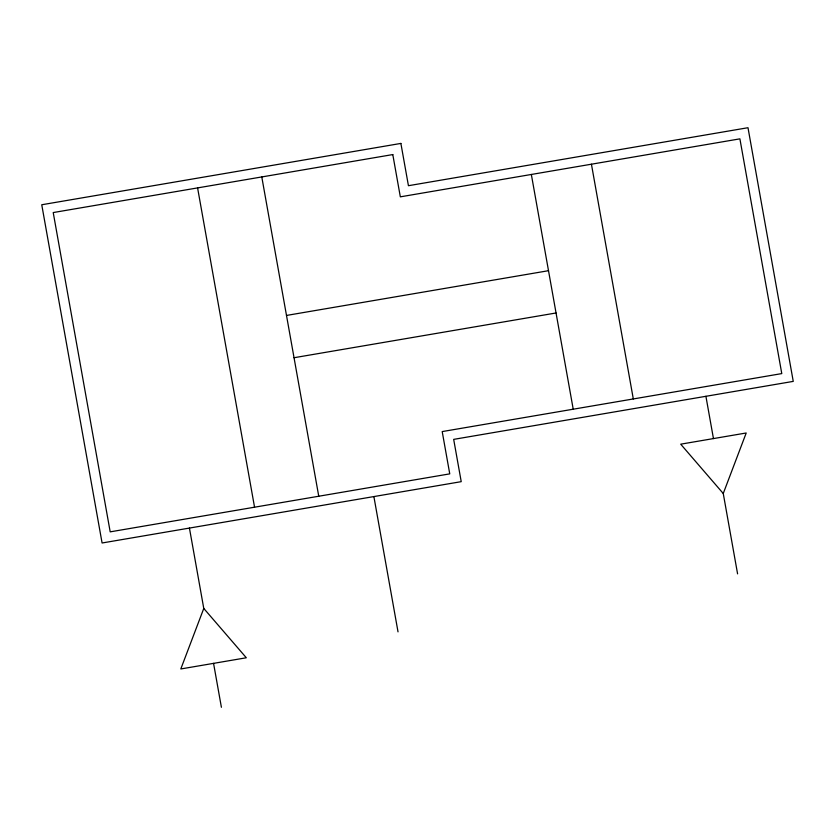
<?xml version="1.0" encoding="UTF-8"?>
<svg xmlns="http://www.w3.org/2000/svg" width="835" height="835" viewBox="0 0 835 835"><rect width="100%" height="100%" fill="white"/><g stroke="black" fill="none" stroke-linecap="round" stroke-linejoin="round"><path stroke-width="1.25" d="M203.771 608.444L180.809 668.96L246.315 657.771L203.771 608.444L189.43 528.075M723.256 493.506L746.208 432.989L680.702 444.178L723.256 493.506L737.587 573.875M286.488 315.442L548.511 270.697M294.035 357.724L556.047 312.979M705.909 396.301L713.455 438.584M591.43 164.213L633.306 398.942M531.342 174.473L573.217 409.202M373.882 496.574L398.024 631.865M261.783 176.936L318.751 496.23M197.592 187.906L254.55 507.189M213.562 663.366L221.4 707.287M400.883 143.422L41.75 204.752L102.089 542.99L461.223 481.659L453.676 439.377L793.25 381.386L747.993 127.713L408.43 185.704L400.883 143.422M392.794 154.569L53.221 212.56L110.189 531.853L449.752 473.862L442.206 431.58L781.779 373.589L739.904 138.85L400.33 196.841L392.794 154.569"/></g></svg>
